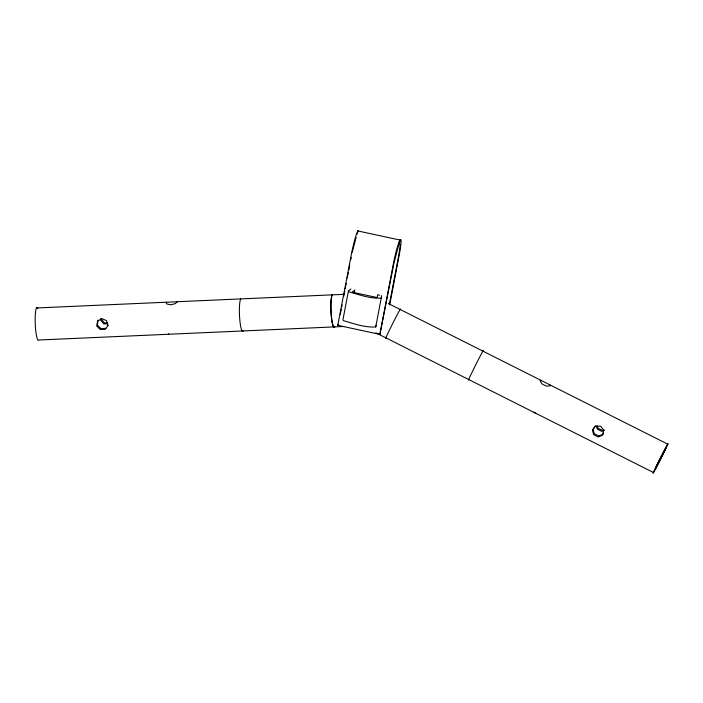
<?xml version="1.0" encoding="UTF-8"?>
<svg xmlns="http://www.w3.org/2000/svg" width="703" height="703" viewBox="0 0 703 703"><rect width="100%" height="100%" fill="white"/><g stroke="black" fill="none" stroke-linecap="round" stroke-linejoin="round"><path stroke-width="1.05" d="M350.885 288.977L348.433 291.033L342.915 319.883L343.257 320.594C353.627 323.582 364.954 327.712 375.727 326.965L376.017 325.296M375.727 326.965L381.685 295.62M98.165 320.085L97.339 325.085L100.907 328.573L105.916 328.354M100.819 318.644L100.573 320.006L103.842 323.96L107.849 323.775M379.884 334.391L393.285 264.337A20.765 1.933 -77.8 0 1 399.304 241.34L399.963 240.048L393.891 263.388L379.884 334.391L337.783 325.313L351.192 255.259A20.765 1.933 -77.8 0 1 357.203 232.262L357.862 230.962L400.069 240.066L400.587 239.503A20.765 1.933 -77.8 0 1 399.19 255.242L389.708 304.821M340.243 314.663L341.28 309.276M341.684 307.114L342.097 304.961M343.749 296.341L344.778 290.954M345.191 288.792L346.228 283.406M347.256 278.019L348.284 272.632M348.697 270.47L349.734 265.084M350.762 259.697L351.175 257.535M357.282 234.02L357.862 230.962M354.259 293.107L354.672 290.972M400.069 240.066L399.286 244.143L399.735 243.783L400.069 245.013L399.805 248.572L398.583 256.191L389.313 304.689M603.42 433.022L603.174 434.199L598.807 435.974L594.281 433.698L593.016 429.085M352.212 252.377L356.131 237.306M337.783 325.313L338.389 324.364M343.697 294.337L176.884 301.745L175.636 303.529L170.864 304.786L166.62 303.924L166.233 302.211L36.512 307.967M108.051 325.34L105.283 329.347L100.283 329.566L96.715 326.078L97.541 321.078L101.961 318.6L106.548 320.673L107.954 325.577M593.78 428.171L595.608 425.921M357.968 230.988L358.486 230.426M354.874 289.9L352.475 291.912L352.748 292.29L376.571 297.422L377.195 297.246L377.625 294.812L379.655 295.216M166.233 302.211L177.384 301.78L176.884 301.745M37.83 308.309A16.433 2.513 87.5 0 0 35.22 323.327A16.433 2.513 87.5 0 0 39.008 340.006L343.758 326.482M540.686 380.218L540.097 380.675L541.908 383.882L546.433 386.158L550.256 385.789L549.676 384.743M604.545 430.016L601.75 431.361L597.225 429.085L596.636 426.036M381.246 298.116C370.472 298.863 359.145 294.742 348.776 291.745L348.433 291.033M107.48 322.835L104.475 322.967L101.206 319.013M388.293 303.511L667.85 444.208A16.433 0.439 -63.3 0 1 655.671 468.866A16.433 0.439 -63.3 0 1 658.316 461.95A16.433 0.439 -63.3 0 1 667.85 444.208M602.374 430.368L597.849 428.092L597.462 426.062M375.771 332.765L653.579 472.574M533.568 412.178L536.486 413.654M168.588 333.644L168.72 334.25M334.786 326.886A16.433 2.513 87.5 0 1 331.245 314.478A16.433 2.513 87.5 0 1 332.299 294.847M243.229 330.946A16.433 2.513 87.5 0 1 239.688 318.538A16.433 2.513 87.5 0 1 240.742 298.907M386.061 337.941A16.433 0.448 -63.3 0 1 392.696 323.512A16.433 0.448 -63.3 0 1 400.341 309.584M334.672 326.886A16.433 2.513 87.5 0 1 331.131 314.478A16.433 2.513 87.5 0 1 332.185 294.847M468.875 379.62A16.433 0.439 -63.3 0 1 470.404 375.63L477.434 361.395A16.433 0.439 -63.3 0 1 483.146 351.254M602.787 434.006L602.55 435.192L598.183 436.967L593.657 434.691L592.383 430.078L595.59 426.167L600.687 426.185L603.745 430.271L602.787 434.006M656.62 465.773L655.504 468.673L665.864 448.092L656.62 465.773"/></g></svg>
